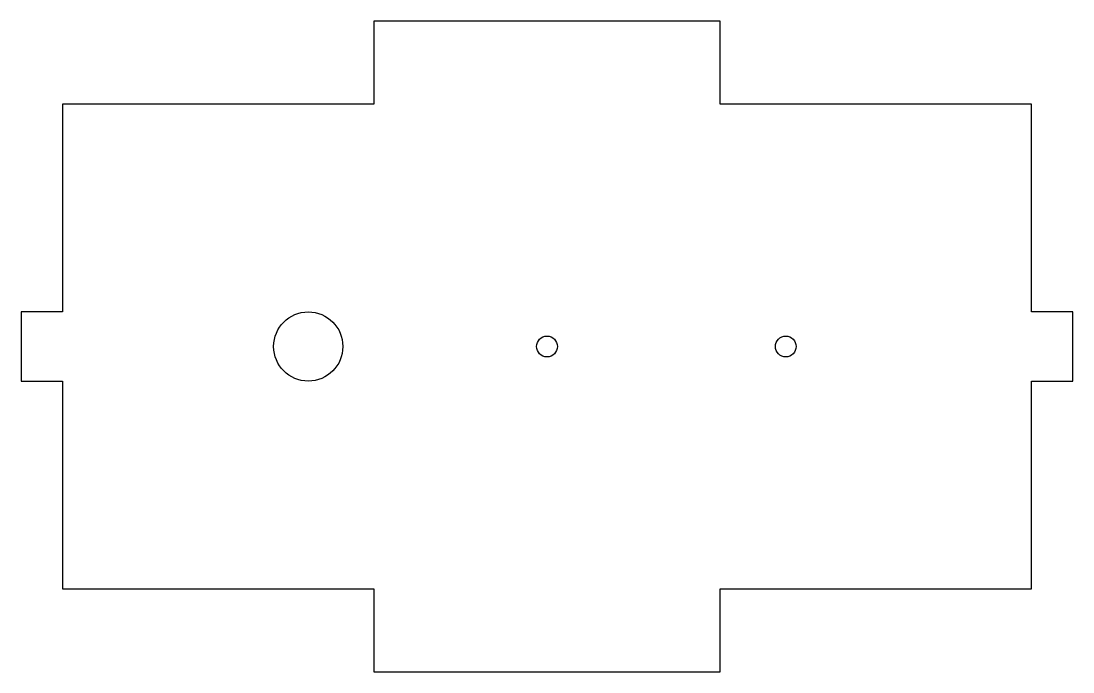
# Model space of a CAD drawing. Header units: millimetres. Extents: x -76 to 76, y -47 to 47.
import ezdxf

# ---------------------------------------------------------------- set-up
doc = ezdxf.new("R2010")
doc.units = ezdxf.units.MM

msp = doc.modelspace()

# ---------------------------------------------------------------- linework, layer by layer
at = {"color": 7, "linetype": 'Continuous', "lineweight": 25}
for p, q in [((-25, 47), (-25, 35)), ((25, 47), (-25, 47)), ((25, 35), (25, 47)), ((-70, 35), (-70, 5)), ((-25, 35), (-70, 35)), ((70, 35), (25, 35)), ((70, 5), (70, 35)), ((-76, 5), (-76, -5)), ((-70, 5), (-76, 5)), ((76, 5), (70, 5)), ((76, -5), (76, 5)), ((-76, -5), (-70, -5)), ((-70, -5), (-70, -35)), ((70, -5), (76, -5)), ((70, -35), (70, -5)), ((-70, -35), (-25, -35)), ((-25, -35), (-25, -47)), ((25, -35), (70, -35)), ((25, -47), (25, -35)), ((-25, -47), (25, -47))]:
    msp.add_line(p, q, dxfattribs=at)
for centre, radius in [((-34.5, 0), 5), ((0, 0), 1.5), ((34.5, 0), 1.5)]:
    msp.add_circle(centre, radius, dxfattribs=at)

doc.saveas('drawing.dxf')
